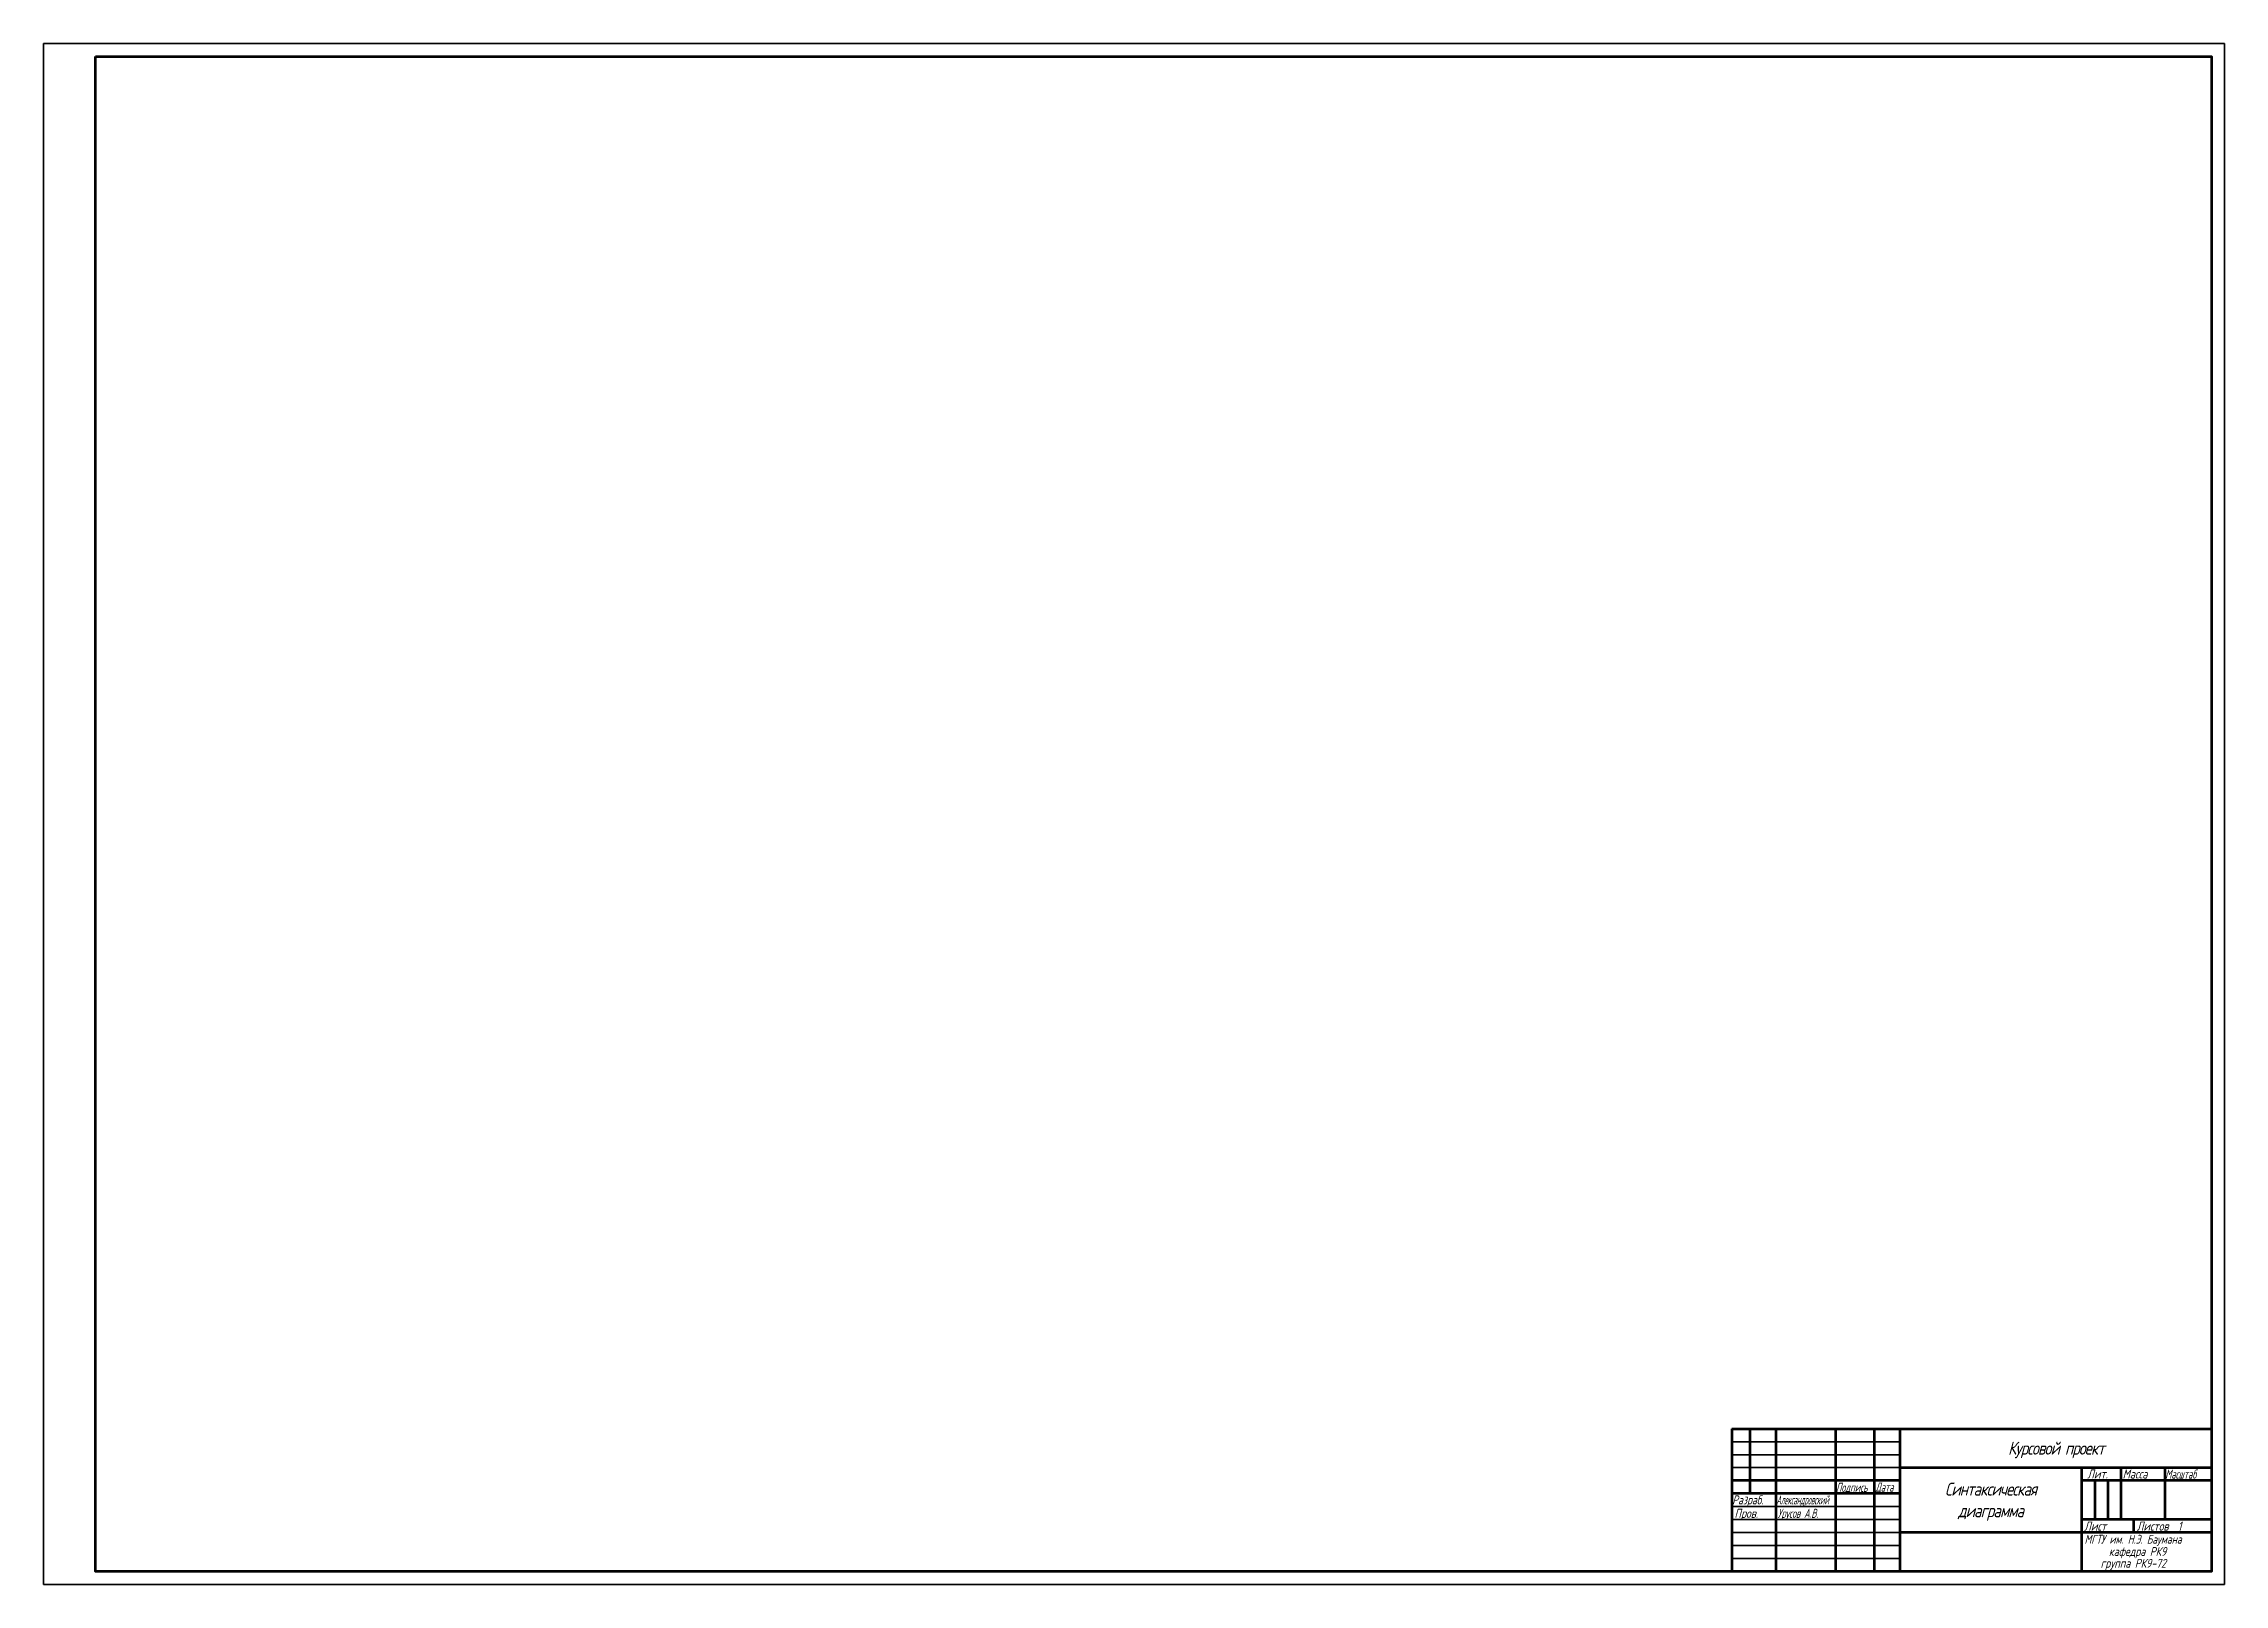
# Model space of a CAD drawing. Header units: millimetres. Extents: x 4706 to 5547, y 1450 to 2044.
import ezdxf

# ---------------------------------------------------------------- set-up
doc = ezdxf.new("R2010")
doc.units = ezdxf.units.MM
doc.layers.get('0').update_dxf_attribs({"lineweight": 35})
doc.layers.add('контур', color=7, linetype='Continuous', lineweight=80)
doc.styles.add('gost 5', font='cs_gost2304.shx', dxfattribs={"oblique": 15, "height": 5})
doc.styles.add('gost3.5', font='cs_gost2304.shx', dxfattribs={"oblique": 15, "height": 3.5})

msp = doc.modelspace()

# ---------------------------------------------------------------- linework, layer by layer
for p, q in [((5421.85, 1505.06), (5356.85, 1505.06)), ((5421.85, 1500.06), (5356.85, 1500.06)), ((5421.85, 1495.06), (5356.85, 1495.06)), ((5421.85, 1480.06), (5356.85, 1480.06)), ((5421.85, 1475.06), (5356.85, 1475.06)), ((5421.85, 1470.06), (5356.85, 1470.06)), ((5421.85, 1465.06), (5356.85, 1465.06)), ((5421.85, 1460.06), (5356.85, 1460.06))]:
    msp.add_line(p, q)
msp.add_lwpolyline([(4705.85, 2044.06), (4705.85, 1450.06), (5546.85, 1450.06), (5546.85, 2044.06)], close=True)
at = {"lineweight": 120}
msp.add_lwpolyline([(4725.85, 2039.06), (5541.85, 2039.06), (5541.85, 1455.06), (4725.85, 1455.06)], close=True, dxfattribs=at)
at = {"layer": 'контур'}
for p, q in [((5356.85, 1510.06), (5541.85, 1510.06)), ((5356.85, 1510.06), (5356.85, 1455.06)), ((5363.85, 1510.06), (5363.85, 1485.06)), ((5373.85, 1510.06), (5373.85, 1455.06)), ((5396.85, 1510.06), (5396.85, 1455.06)), ((5411.85, 1510.06), (5411.85, 1455.06)), ((5421.85, 1455.06), (5421.85, 1510.06)), ((5421.85, 1490.06), (5356.85, 1490.06)), ((5421.85, 1495.06), (5541.85, 1495.06)), ((5491.85, 1455.06), (5491.85, 1495.06)), ((5541.85, 1490.06), (5491.85, 1490.06)), ((5496.85, 1490.06), (5496.85, 1475.06)), ((5501.85, 1490.06), (5501.85, 1475.06)), ((5506.85, 1495.06), (5506.85, 1475.06)), ((5523.85, 1495.06), (5523.85, 1475.06)), ((5421.85, 1485.06), (5356.85, 1485.06)), ((5541.85, 1475.06), (5491.85, 1475.06)), ((5511.85, 1475.06), (5511.85, 1470.06)), ((5541.85, 1470.06), (5421.85, 1470.06)), ((5541.85, 1455.06), (5356.85, 1455.06))]:
    msp.add_line(p, q, dxfattribs=at)

# ---------------------------------------------------------------- texts
at = {"style": 'gost3.5', "oblique": 15}
for s, height, width, p in [('Подпись', 3.5, 0.8, (5397.07, 1485.7)), ('Дата', 3.5, 0.75, (5412.26, 1485.8)), ('Масштаб', 3.5, 0.8, (5524.07, 1490.83)), ('Разраб.', 3.5, 0.95, (5357.07, 1480.89)), ('Александровский', 3.5, 0.55, (5374.07, 1480.88)), ('Урусов А.В.', 3.5, 0.8, (5374.58, 1475.69)), ('МГТУ им. Н.Э. Баумана', 3.4, 0.95, (5492.92, 1465.75))]:
    msp.add_text(s, height=height, dxfattribs=dict(at, width=width)).set_placement(p)
for s, height, p in [('Лит.', 3.5, (5493.97, 1490.87)), ('Масса', 3.5, (5507.61, 1490.87)), ('Пров.', 3.5, (5357.91, 1475.69)), ('Лист', 3.5, (5492.79, 1470.76)), ('Листов  1', 3.5, (5513.05, 1470.76)), ('кафедра РК9', 3.4, (5502.3, 1461.04)), ('группа РК9-72', 3.4, (5499.12, 1456.5))]:
    msp.add_text(s, height=height, dxfattribs=at).set_placement(p)
at = {"lineweight": 40, "char_height": 5, "attachment_point": 2, "line_spacing_factor": 0.8, "style": 'gost3.5'}
for s, width, insert in [('{\\T0.9;Курсовой проект}', 112.6248, (5481.92, 1505.06)), ('{\\T0.9;    }', 64.8763, (5456.7, 1465.51))]:
    msp.add_mtext_dynamic_manual_height_columns(s, width=width, gutter_width=17.5, heights=[0], dxfattribs=dict(at, insert=insert))
at = {"lineweight": 40, "insert": (5456.7, 1489.29), "char_height": 5, "attachment_point": 2, "style": 'gost 5'}
msp.add_mtext_dynamic_manual_height_columns('{\\T0.9;Синтаксическая\\Pдиаграмма}', width=64.8763, gutter_width=17.5, heights=[0], dxfattribs=at)

doc.saveas('drawing.dxf')
